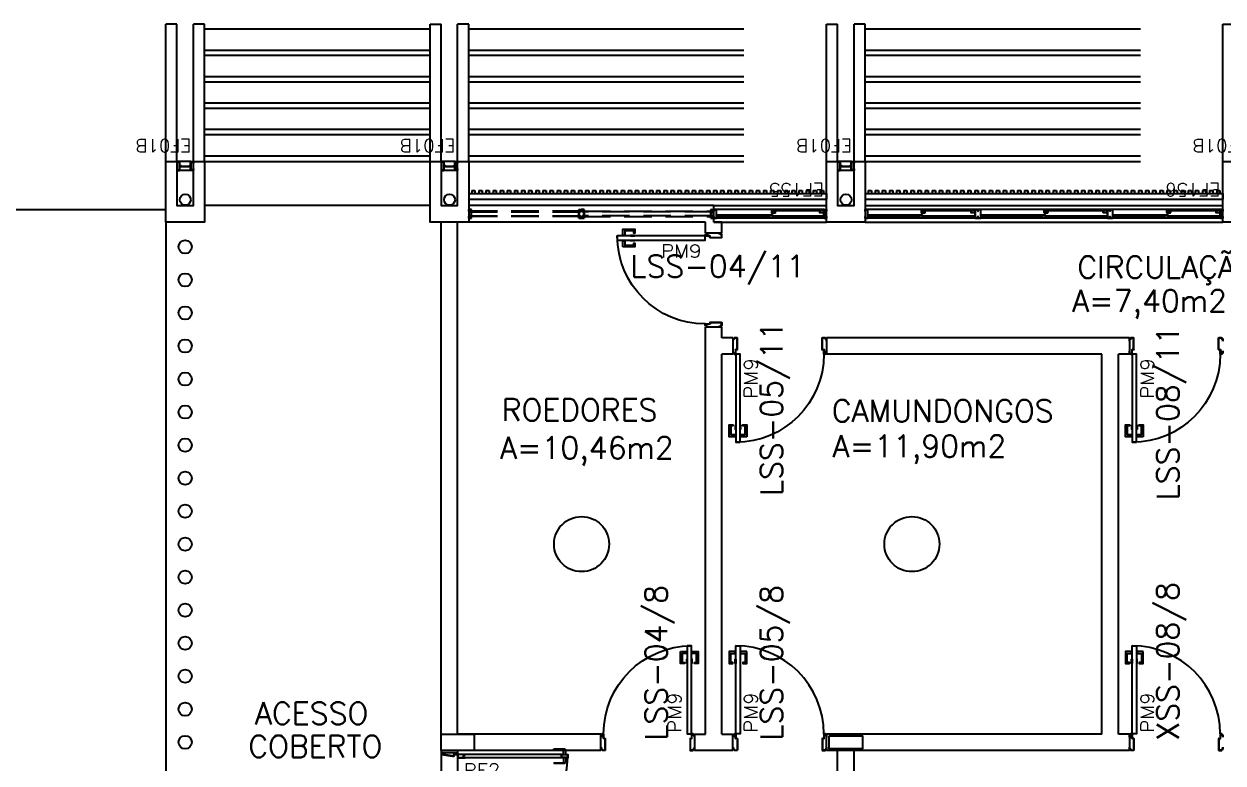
# Model space of a CAD drawing. Header units: millimetres. Extents: x 2046 to 2564, y 885 to 1120.
# Drawn here: x 2179.82 to 2190.71, y 926.79 to 933.5 of the extents above; entities that cross this region are included whole.
import ezdxf

# ---------------------------------------------------------------- set-up
doc = ezdxf.new("R2010")
doc.units = ezdxf.units.MM
doc.header["$LTSCALE"] = 10
doc.linetypes.add('HIDDEN', pattern=[0.375, 0.25, -0.125])
for name, color, linetype in [('AR-ALV', 2, 'Continuous'), ('AR-BRISEPROJ', 1, 'HIDDEN'), ('AR-CALÇADA', 1, 'Continuous'), ('AR-ESQ', 1, 'Continuous'), ('AR-ESQ-C', 1, 'Continuous'), ('AR-ESQ-V', 1, 'Continuous'), ('AR-ESTC', 3, 'Continuous'), ('AR-ESTMA-C', 3, 'Continuous'), ('AR-PERGOLAPROJ', 1, 'HIDDEN'), ('AR-PISO', 1, 'Continuous'), ('AR-PORTA', 1, 'Continuous'), ('AR-PROJ', 1, 'HIDDEN'), ('BR-MONTANTE', 242, 'Continuous'), ('BR-PAINEL', 1, 'Continuous'), ('DET-VIDRO-FERR-V', 2, 'Continuous'), ('DT-ESQ-CHAPA DOBRADA-C', 1, 'Continuous'), ('DT-ESQ-CHAPA DOBRADA-V', 2, 'Continuous'), ('DT-ESQ-MARCO-V', 1, 'Continuous'), ('DT-ESQ-PERFIL CADEIRA-C', 2, 'Continuous'), ('DT-ESQ-PERFIL CADEIRA-V', 1, 'Continuous'), ('DT-ESQ-PERFIL U-C', 2, 'Continuous'), ('DT-ESQ-PERFIL U-V', 1, 'Continuous'), ('DT-ESQ-PROJ', 1, 'HIDDEN'), ('DT-ESQ-VIDRO-C', 2, 'Continuous'), ('DT-TXTESQ', 2, 'Continuous'), ('DT-TXTMOD', 1, 'Continuous'), ('ENDEREÇO', 2, 'Continuous'), ('maçaneta', 1, 'Continuous'), ('mov', 1, 'Continuous'), ('PF-TXT', 2, 'Continuous'), ('PF-V', 1, 'Continuous'), ('PG-PROJ', 1, 'HIDDEN'), ('PM-PERFIL U-C', 2, 'Continuous'), ('PM-TXT', 2, 'Continuous'), ('pm1', 2, 'Continuous'), ('Área', 2, 'Continuous')]:
    doc.layers.add(name, color=color, linetype=linetype)
doc.styles.add('S10', font='simplex.shx', dxfattribs={"height": 0.1})
doc.styles.add('S12', font='simplex.shx', dxfattribs={"width": 1.1, "height": 0.12})
doc.styles.add('UNB-100', font='simplex.shx', dxfattribs={"height": 0.2})
doc.styles.add('UNB1-100', font='simplex.shx', dxfattribs={"height": 0.2})

# ---------------------------------------------------------------- blocks, each defined once
blk = doc.blocks.new('PG-MODULO4-PJ-C')
at = {"layer": 'PG-PROJ'}
for p, q in [((0.1, 1.25), (0, 1.25)), ((0, 0), (0, 1.25)), ((0.1, 0), (0.1, 1.25)), ((0.1, 1.2057), (2.15, 1.2057)), ((2.15, 1.25), (2.25, 1.25)), ((2.15, 0), (2.15, 1.25)), ((2.25, 0), (2.25, 1.25)), ((0.1, 1.0135), (2.15, 1.0135)), ((0.1, 0.9657), (2.15, 0.9657)), ((0.1, 0.7735), (2.15, 0.7735)), ((0.1, 0.7257), (2.15, 0.7257)), ((0.1, 0.5335), (2.15, 0.5335)), ((0.1, 0.4857), (2.15, 0.4857)), ((0.1, 0.2935), (2.15, 0.2935)), ((0.1, 0.2457), (2.15, 0.2457)), ((0.1, 0.0535), (2.15, 0.0535)), ((0.1, 0), (2.15, 0))]:
    blk.add_line(p, q, dxfattribs=at)
blk = doc.blocks.new('PG-MODULO3-PJ-C')
at = {"layer": 'PG-PROJ'}
for p, q in [((0.1, 1.25), (0, 1.25)), ((0, 0), (0, 1.25)), ((0.1, 0), (0.1, 1.25)), ((0.1, 1.2057), (3.35, 1.2057)), ((3.35, 1.25), (3.45, 1.25)), ((3.35, 0), (3.35, 1.25)), ((3.45, 0), (3.45, 1.25)), ((0.1, 1.0135), (3.35, 1.0135)), ((0.1, 0.9657), (3.35, 0.9657)), ((0.1, 0.7735), (3.35, 0.7735)), ((0.1, 0.7257), (3.35, 0.7257)), ((0.1, 0.5335), (3.35, 0.5335)), ((0.1, 0.4857), (3.35, 0.4857)), ((0.1, 0.2935), (3.35, 0.2935)), ((0.1, 0.2457), (3.35, 0.2457)), ((0.1, 0.0535), (3.35, 0.0535)), ((0.1, 0), (3.35, 0))]:
    blk.add_line(p, q, dxfattribs=at)
blk = doc.blocks.new('BR-MODULO9')
at = {"layer": 'BR-MONTANTE'}
for p, q in [((-3.25, 0.11), (0, 0.11)), ((-3.25, 0.11), (-3.25, 0.06)), ((0, 0.11), (0, 0.06)), ((-3.25, 0.06), (0, 0.06))]:
    blk.add_line(p, q, dxfattribs=at)
at = {"layer": 'BR-PAINEL'}
for p, q in [((-3.2227, 0.1366), (-3.1927, 0.1366)), ((-3.2227, 0.1366), (-3.2227, 0.11)), ((-3.2227, 0.11), (-3.1927, 0.11)), ((-3.1927, 0.1366), (-3.1927, 0.11)), ((-3.1581, 0.1366), (-3.1281, 0.1366)), ((-3.1581, 0.1366), (-3.1581, 0.11)), ((-3.1581, 0.11), (-3.1281, 0.11)), ((-3.1281, 0.1366), (-3.1281, 0.11)), ((-3.0935, 0.1366), (-3.0635, 0.1366)), ((-3.0935, 0.1366), (-3.0935, 0.11)), ((-3.0935, 0.11), (-3.0635, 0.11)), ((-3.0635, 0.1366), (-3.0635, 0.11)), ((-3.0289, 0.1366), (-2.9989, 0.1366)), ((-3.0289, 0.1366), (-3.0289, 0.11)), ((-3.0289, 0.11), (-2.9989, 0.11)), ((-2.9989, 0.1366), (-2.9989, 0.11)), ((-2.9643, 0.1366), (-2.9343, 0.1366)), ((-2.9643, 0.1366), (-2.9643, 0.11)), ((-2.9643, 0.11), (-2.9343, 0.11)), ((-2.9343, 0.1366), (-2.9343, 0.11)), ((-2.8997, 0.1366), (-2.8697, 0.1366)), ((-2.8997, 0.1366), (-2.8997, 0.11)), ((-2.8997, 0.11), (-2.8697, 0.11)), ((-2.8697, 0.1366), (-2.8697, 0.11)), ((-2.8351, 0.1366), (-2.8051, 0.1366)), ((-2.8351, 0.1366), (-2.8351, 0.11)), ((-2.8351, 0.11), (-2.8051, 0.11)), ((-2.8051, 0.1366), (-2.8051, 0.11)), ((-2.7705, 0.1366), (-2.7405, 0.1366)), ((-2.7705, 0.1366), (-2.7705, 0.11)), ((-2.7705, 0.11), (-2.7405, 0.11)), ((-2.7405, 0.1366), (-2.7405, 0.11)), ((-2.7059, 0.1366), (-2.6759, 0.1366)), ((-2.7059, 0.1366), (-2.7059, 0.11)), ((-2.7059, 0.11), (-2.6759, 0.11)), ((-2.6759, 0.1366), (-2.6759, 0.11)), ((-2.6413, 0.1366), (-2.6113, 0.1366)), ((-2.6413, 0.1366), (-2.6413, 0.11)), ((-2.6413, 0.11), (-2.6113, 0.11)), ((-2.6113, 0.1366), (-2.6113, 0.11)), ((-2.5767, 0.1366), (-2.5467, 0.1366)), ((-2.5767, 0.1366), (-2.5767, 0.11)), ((-2.5767, 0.11), (-2.5467, 0.11)), ((-2.5467, 0.1366), (-2.5467, 0.11)), ((-2.5121, 0.1366), (-2.4821, 0.1366)), ((-2.5121, 0.1366), (-2.5121, 0.11)), ((-2.5121, 0.11), (-2.4821, 0.11)), ((-2.4821, 0.1366), (-2.4821, 0.11)), ((-2.4475, 0.1366), (-2.4175, 0.1366)), ((-2.4475, 0.1366), (-2.4475, 0.11)), ((-2.4475, 0.11), (-2.4175, 0.11)), ((-2.4175, 0.1366), (-2.4175, 0.11)), ((-2.3829, 0.1366), (-2.3529, 0.1366)), ((-2.3829, 0.1366), (-2.3829, 0.11)), ((-2.3829, 0.11), (-2.3529, 0.11)), ((-2.3529, 0.1366), (-2.3529, 0.11)), ((-2.3183, 0.1366), (-2.2883, 0.1366)), ((-2.3183, 0.1366), (-2.3183, 0.11)), ((-2.3183, 0.11), (-2.2883, 0.11)), ((-2.2883, 0.1366), (-2.2883, 0.11)), ((-2.2537, 0.1366), (-2.2237, 0.1366)), ((-2.2537, 0.1366), (-2.2537, 0.11)), ((-2.2537, 0.11), (-2.2237, 0.11)), ((-2.2237, 0.1366), (-2.2237, 0.11)), ((-2.1891, 0.1366), (-2.1591, 0.1366)), ((-2.1891, 0.1366), (-2.1891, 0.11)), ((-2.1891, 0.11), (-2.1591, 0.11)), ((-2.1591, 0.1366), (-2.1591, 0.11)), ((-2.1245, 0.1366), (-2.0945, 0.1366)), ((-2.1245, 0.1366), (-2.1245, 0.11)), ((-2.1245, 0.11), (-2.0945, 0.11)), ((-2.0945, 0.1366), (-2.0945, 0.11)), ((-2.0599, 0.1366), (-2.0299, 0.1366)), ((-2.0599, 0.1366), (-2.0599, 0.11)), ((-2.0599, 0.11), (-2.0299, 0.11)), ((-2.0299, 0.1366), (-2.0299, 0.11)), ((-1.9953, 0.1366), (-1.9653, 0.1366)), ((-1.9953, 0.1366), (-1.9953, 0.11)), ((-1.9953, 0.11), (-1.9653, 0.11)), ((-1.9653, 0.1366), (-1.9653, 0.11)), ((-1.9307, 0.1366), (-1.9007, 0.1366)), ((-1.9307, 0.1366), (-1.9307, 0.11)), ((-1.9307, 0.11), (-1.9007, 0.11)), ((-1.9007, 0.1366), (-1.9007, 0.11)), ((-1.8661, 0.1366), (-1.8361, 0.1366)), ((-1.8661, 0.1366), (-1.8661, 0.11)), ((-1.8661, 0.11), (-1.8361, 0.11)), ((-1.8361, 0.1366), (-1.8361, 0.11)), ((-1.8015, 0.1366), (-1.7715, 0.1366)), ((-1.8015, 0.1366), (-1.8015, 0.11)), ((-1.8015, 0.11), (-1.7715, 0.11)), ((-1.7715, 0.1366), (-1.7715, 0.11)), ((-1.7369, 0.1366), (-1.7069, 0.1366)), ((-1.7369, 0.1366), (-1.7369, 0.11)), ((-1.7369, 0.11), (-1.7069, 0.11)), ((-1.7069, 0.1366), (-1.7069, 0.11)), ((-1.6723, 0.1366), (-1.6423, 0.1366)), ((-1.6723, 0.1366), (-1.6723, 0.11)), ((-1.6723, 0.11), (-1.6423, 0.11)), ((-1.6423, 0.1366), (-1.6423, 0.11)), ((-1.6077, 0.1366), (-1.5777, 0.1366)), ((-1.6077, 0.1366), (-1.6077, 0.11)), ((-1.6077, 0.11), (-1.5777, 0.11)), ((-1.5777, 0.1366), (-1.5777, 0.11)), ((-1.5431, 0.1366), (-1.5131, 0.1366)), ((-1.5431, 0.1366), (-1.5431, 0.11)), ((-1.5431, 0.11), (-1.5131, 0.11)), ((-1.5131, 0.1366), (-1.5131, 0.11)), ((-1.4785, 0.1366), (-1.4485, 0.1366)), ((-1.4785, 0.1366), (-1.4785, 0.11)), ((-1.4785, 0.11), (-1.4485, 0.11)), ((-1.4485, 0.1366), (-1.4485, 0.11)), ((-1.4139, 0.1366), (-1.3839, 0.1366)), ((-1.4139, 0.1366), (-1.4139, 0.11)), ((-1.4139, 0.11), (-1.3839, 0.11)), ((-1.3839, 0.1366), (-1.3839, 0.11)), ((-1.3493, 0.1366), (-1.3193, 0.1366)), ((-1.3493, 0.1366), (-1.3493, 0.11)), ((-1.3493, 0.11), (-1.3193, 0.11)), ((-1.3193, 0.1366), (-1.3193, 0.11)), ((-1.2847, 0.1366), (-1.2547, 0.1366)), ((-1.2847, 0.1366), (-1.2847, 0.11)), ((-1.2847, 0.11), (-1.2547, 0.11)), ((-1.2547, 0.1366), (-1.2547, 0.11)), ((-1.2201, 0.1366), (-1.1901, 0.1366)), ((-1.2201, 0.1366), (-1.2201, 0.11)), ((-1.2201, 0.11), (-1.1901, 0.11)), ((-1.1901, 0.1366), (-1.1901, 0.11)), ((-1.1555, 0.1366), (-1.1255, 0.1366)), ((-1.1555, 0.1366), (-1.1555, 0.11)), ((-1.1555, 0.11), (-1.1255, 0.11)), ((-1.1255, 0.1366), (-1.1255, 0.11)), ((-1.0909, 0.1366), (-1.0609, 0.1366)), ((-1.0909, 0.1366), (-1.0909, 0.11)), ((-1.0909, 0.11), (-1.0609, 0.11)), ((-1.0609, 0.1366), (-1.0609, 0.11)), ((-1.0263, 0.1366), (-0.9963, 0.1366)), ((-1.0263, 0.1366), (-1.0263, 0.11)), ((-1.0263, 0.11), (-0.9963, 0.11)), ((-0.9963, 0.1366), (-0.9963, 0.11)), ((-0.9617, 0.1366), (-0.9317, 0.1366)), ((-0.9617, 0.1366), (-0.9617, 0.11)), ((-0.9617, 0.11), (-0.9317, 0.11)), ((-0.9317, 0.1366), (-0.9317, 0.11)), ((-0.8971, 0.1366), (-0.8671, 0.1366)), ((-0.8971, 0.1366), (-0.8971, 0.11)), ((-0.8971, 0.11), (-0.8671, 0.11)), ((-0.8671, 0.1366), (-0.8671, 0.11)), ((-0.8325, 0.1366), (-0.8025, 0.1366)), ((-0.8325, 0.1366), (-0.8325, 0.11)), ((-0.8325, 0.11), (-0.8025, 0.11)), ((-0.8025, 0.1366), (-0.8025, 0.11)), ((-0.7679, 0.1366), (-0.7379, 0.1366)), ((-0.7679, 0.1366), (-0.7679, 0.11)), ((-0.7679, 0.11), (-0.7379, 0.11)), ((-0.7379, 0.1366), (-0.7379, 0.11)), ((-0.7033, 0.1366), (-0.6733, 0.1366)), ((-0.7033, 0.1366), (-0.7033, 0.11)), ((-0.7033, 0.11), (-0.6733, 0.11)), ((-0.6733, 0.1366), (-0.6733, 0.11)), ((-0.6387, 0.1366), (-0.6087, 0.1366)), ((-0.6387, 0.1366), (-0.6387, 0.11)), ((-0.6387, 0.11), (-0.6087, 0.11)), ((-0.6087, 0.1366), (-0.6087, 0.11)), ((-0.5741, 0.1366), (-0.5441, 0.1366)), ((-0.5741, 0.1366), (-0.5741, 0.11)), ((-0.5741, 0.11), (-0.5441, 0.11)), ((-0.5441, 0.1366), (-0.5441, 0.11)), ((-0.5095, 0.1366), (-0.4795, 0.1366)), ((-0.5095, 0.1366), (-0.5095, 0.11)), ((-0.5095, 0.11), (-0.4795, 0.11)), ((-0.4795, 0.1366), (-0.4795, 0.11)), ((-0.4449, 0.1366), (-0.4149, 0.1366)), ((-0.4449, 0.1366), (-0.4449, 0.11)), ((-0.4449, 0.11), (-0.4149, 0.11)), ((-0.4149, 0.1366), (-0.4149, 0.11)), ((-0.3803, 0.1366), (-0.3503, 0.1366)), ((-0.3803, 0.1366), (-0.3803, 0.11)), ((-0.3803, 0.11), (-0.3503, 0.11)), ((-0.3503, 0.1366), (-0.3503, 0.11)), ((-0.3157, 0.1366), (-0.2857, 0.1366)), ((-0.3157, 0.1366), (-0.3157, 0.11)), ((-0.3157, 0.11), (-0.2857, 0.11)), ((-0.2857, 0.1366), (-0.2857, 0.11)), ((-0.2511, 0.1366), (-0.2211, 0.1366)), ((-0.2511, 0.1366), (-0.2511, 0.11)), ((-0.2511, 0.11), (-0.2211, 0.11)), ((-0.2211, 0.1366), (-0.2211, 0.11)), ((-0.1865, 0.1366), (-0.1565, 0.1366)), ((-0.1865, 0.1366), (-0.1865, 0.11)), ((-0.1865, 0.11), (-0.1565, 0.11)), ((-0.1565, 0.1366), (-0.1565, 0.11)), ((-0.1219, 0.1366), (-0.0919, 0.1366)), ((-0.1219, 0.1366), (-0.1219, 0.11)), ((-0.1219, 0.11), (-0.0919, 0.11)), ((-0.0919, 0.1366), (-0.0919, 0.11)), ((-0.0573, 0.1366), (-0.0573, 0.11)), ((-0.0573, 0.1366), (-0.0273, 0.1366)), ((-0.0573, 0.11), (-0.0273, 0.11)), ((-0.0273, 0.1366), (-0.0273, 0.11))]:
    blk.add_line(p, q, dxfattribs=at)
blk = doc.blocks.new('EF155-P')
at = {"layer": 'DT-ESQ-CHAPA DOBRADA-V', "ltscale": 0.1}
for p, q in [((0.05, -0.052), (0.512, -0.052)), ((0.05, -0.055), (0.512, -0.055))]:
    blk.add_line(p, q, dxfattribs=at)
at = {"layer": 'DT-ESQ-PERFIL CADEIRA-C', "ltscale": 0.1}
for p, q in [((0.051, -0.087), (0.051, -0.109)), ((0.051, -0.109), (0.087, -0.109)), ((0.085, -0.087), (0.051, -0.087)), ((0.051, -0.109), (0.1, -0.109)), ((0.085, -0.107), (0.085, -0.087)), ((0.523, -0.109), (0.477, -0.109)), ((0.514, -0.063), (0.56, -0.063)), ((1.023, -0.063), (0.975, -0.063)), ((1.023, -0.063), (0.988, -0.063)), ((0.99, -0.062), (0.99, -0.042)), ((0.99, -0.042), (1.023, -0.042)), ((1.023, -0.042), (1.023, -0.063))]:
    blk.add_line(p, q, dxfattribs=at)
for points in [[(0.051, -0.085), (0.085, -0.085, -0.414214), (0.087, -0.087), (0.087, -0.099), (0.087, -0.1), (0.087, -0.107), (0.1, -0.107, -1), (0.1, -0.11), (0.051, -0.11, -0.414214), (0.05, -0.109), (0.05, -0.087, -0.414214)], [(0.477, -0.107, 1), (0.477, -0.11), (0.523, -0.11, 0.414214), (0.525, -0.108), (0.525, -0.087, 0.414214), (0.523, -0.085), (0.491, -0.085, 0.414214), (0.49, -0.087), (0.49, -0.107)], [(0.49, -0.109, 0.198913), (0.491, -0.108, 0.198913), (0.491, -0.107), (0.491, -0.087), (0.523, -0.087), (0.523, -0.109)], [(0.56, -0.062, -1), (0.56, -0.065), (0.514, -0.065, -0.414214), (0.512, -0.063), (0.512, -0.042, -0.414214), (0.514, -0.04), (0.545, -0.04, -0.414214), (0.547, -0.042), (0.547, -0.062)], [(0.547, -0.063, -0.198913), (0.545, -0.063, -0.198913), (0.545, -0.062), (0.545, -0.042), (0.513, -0.042), (0.513, -0.063)], [(1.023, -0.04), (0.99, -0.04, 0.414214), (0.988, -0.042), (0.988, -0.053), (0.988, -0.055), (0.988, -0.062), (0.975, -0.062, 1), (0.975, -0.065), (1.023, -0.065, 0.414214), (1.025, -0.063), (1.025, -0.042, 0.414214)]]:
    blk.add_lwpolyline(points, format="xyb", close=True, dxfattribs=at)
for centre, start, end in [((0.087, -0.107), 180, 225.0001), ((0.087, -0.107), 225.0001, 270), ((0.988, -0.062), 270, 314.9999), ((0.988, -0.062), 314.9999, 0)]:
    blk.add_arc(centre, 0.0015, start, end, dxfattribs=at)
at = {"layer": 'DT-ESQ-PERFIL CADEIRA-V', "ltscale": 0.1}
for p, q in [((0.545, -0.065), (0.975, -0.065)), ((0.1, -0.11), (0.477, -0.11))]:
    blk.add_line(p, q, dxfattribs=at)
at = {"layer": 'DT-ESQ-PERFIL U-C', "ltscale": 0.1}
for points in [[(0.025, -0.037, -0.414214), (0.026, -0.035), (0.048, -0.035, -0.414214), (0.05, -0.037), (0.05, -0.113, -0.414214), (0.048, -0.115), (0.026, -0.115, -0.414214), (0.025, -0.113), (0.025, -0.1), (0.026, -0.1), (0.026, -0.113), (0.048, -0.113), (0.048, -0.037), (0.026, -0.037), (0.026, -0.05), (0.025, -0.05)], [(1.05, -0.037, 0.414214), (1.048, -0.035), (1.026, -0.035, 0.414214), (1.025, -0.037), (1.025, -0.113, 0.414214), (1.026, -0.115), (1.048, -0.115, 0.414214), (1.05, -0.113), (1.05, -0.1), (1.048, -0.1), (1.048, -0.113), (1.026, -0.113), (1.026, -0.037), (1.048, -0.037), (1.048, -0.05), (1.05, -0.05)]]:
    blk.add_lwpolyline(points, format="xyb", close=True, dxfattribs=at)
at = {"layer": 'DT-ESQ-PERFIL U-V', "ltscale": 0.1}
for p, q in [((0.048, -0.035), (1.026, -0.035)), ((0.048, -0.115), (1.026, -0.115))]:
    blk.add_line(p, q, dxfattribs=at)
at = {"layer": 'DT-ESQ-PROJ', "ltscale": 0.1}
for points in [[(1.075, -0.104), (1.075, -0.113, -0.414214), (1.074, -0.115), (1.052, -0.115, -0.414214), (1.05, -0.113), (1.05, -0.1), (1.052, -0.1), (1.052, -0.113, 0.414214), (1.052, -0.113), (1.073, -0.113, 0.414214), (1.074, -0.113), (1.074, -0.104), (1.061, -0.104, -0.414214), (1.059, -0.102), (1.059, -0.092, -0.414214), (1.061, -0.091), (1.074, -0.091), (1.074, -0.059), (1.061, -0.059, -0.414214), (1.059, -0.058), (1.059, -0.048, -0.414214), (1.061, -0.046), (1.074, -0.046), (1.074, -0.037, 0.414214), (1.073, -0.037), (1.052, -0.037, 0.414214), (1.052, -0.037), (1.052, -0.05), (1.05, -0.05), (1.05, -0.037, -0.414214), (1.052, -0.035), (1.074, -0.035, -0.414214), (1.075, -0.037), (1.075, -0.046, -0.414214), (1.074, -0.048), (1.061, -0.048), (1.061, -0.058), (1.074, -0.058), (1.074, -0.058, -0.414214), (1.075, -0.059), (1.075, -0.091, -0.414214), (1.074, -0.092), (1.074, -0.092), (1.061, -0.092), (1.061, -0.102), (1.074, -0.102, -0.414214)], [(2.225, -0.104), (2.225, -0.113, 0.414214), (2.227, -0.115), (2.249, -0.115, 0.414214), (2.25, -0.113), (2.25, -0.1), (2.249, -0.1), (2.249, -0.113, -0.414214), (2.248, -0.113), (2.227, -0.113, -0.414214), (2.227, -0.113), (2.227, -0.104), (2.24, -0.104, 0.414214), (2.241, -0.102), (2.241, -0.092, 0.414214), (2.24, -0.091), (2.227, -0.091), (2.227, -0.059), (2.24, -0.059, 0.414214), (2.241, -0.058), (2.241, -0.048, 0.414214), (2.24, -0.046), (2.227, -0.046), (2.227, -0.037, -0.414214), (2.227, -0.037), (2.248, -0.037, -0.414214), (2.249, -0.037), (2.249, -0.05), (2.25, -0.05), (2.25, -0.037, 0.414214), (2.249, -0.035), (2.227, -0.035, 0.414214), (2.225, -0.037), (2.225, -0.046, 0.414214), (2.227, -0.048), (2.24, -0.048), (2.24, -0.058), (2.227, -0.058), (2.227, -0.058, 0.414214), (2.225, -0.059), (2.225, -0.091, 0.414214), (2.227, -0.092), (2.227, -0.092), (2.24, -0.092), (2.24, -0.102), (2.227, -0.102, 0.414214)], [(2.275, -0.104), (2.275, -0.113, -0.414214), (2.274, -0.115), (2.252, -0.115, -0.414214), (2.25, -0.113), (2.25, -0.1), (2.252, -0.1), (2.252, -0.113, 0.414214), (2.252, -0.113), (2.273, -0.113, 0.414214), (2.274, -0.113), (2.274, -0.104), (2.261, -0.104, -0.414214), (2.259, -0.102), (2.259, -0.092, -0.414214), (2.261, -0.091), (2.274, -0.091), (2.274, -0.059), (2.261, -0.059, -0.414214), (2.259, -0.058), (2.259, -0.048, -0.414214), (2.261, -0.046), (2.274, -0.046), (2.274, -0.037, 0.414214), (2.273, -0.037), (2.252, -0.037, 0.414214), (2.252, -0.037), (2.252, -0.05), (2.25, -0.05), (2.25, -0.037, -0.414214), (2.252, -0.035), (2.274, -0.035, -0.414214), (2.275, -0.037), (2.275, -0.046, -0.414214), (2.274, -0.048), (2.261, -0.048), (2.261, -0.058), (2.274, -0.058), (2.274, -0.058, -0.414214), (2.275, -0.059), (2.275, -0.091, -0.414214), (2.274, -0.092), (2.274, -0.092), (2.261, -0.092), (2.261, -0.102), (2.274, -0.102, -0.414214)], [(3.25, -0.104), (3.25, -0.113, 0.414214), (3.252, -0.115), (3.274, -0.115, 0.414214), (3.275, -0.113), (3.275, -0.1), (3.274, -0.1), (3.274, -0.113, -0.414214), (3.273, -0.113), (3.252, -0.113, -0.414214), (3.252, -0.113), (3.252, -0.104), (3.265, -0.104, 0.414214), (3.266, -0.102), (3.266, -0.092, 0.414214), (3.265, -0.091), (3.252, -0.091), (3.252, -0.059), (3.265, -0.059, 0.414214), (3.266, -0.058), (3.266, -0.048, 0.414214), (3.265, -0.046), (3.252, -0.046), (3.252, -0.037, -0.414214), (3.252, -0.037), (3.273, -0.037, -0.414214), (3.274, -0.037), (3.274, -0.05), (3.275, -0.05), (3.275, -0.037, 0.414214), (3.274, -0.035), (3.252, -0.035, 0.414214), (3.25, -0.037), (3.25, -0.046, 0.414214), (3.252, -0.048), (3.265, -0.048), (3.265, -0.058), (3.252, -0.058), (3.252, -0.058, 0.414214), (3.25, -0.059), (3.25, -0.091, 0.414214), (3.252, -0.092), (3.252, -0.092), (3.265, -0.092), (3.265, -0.102), (3.252, -0.102, 0.414214)]]:
    blk.add_lwpolyline(points, format="xyb", close=True, dxfattribs=at)
for points in [[(2.238, -0.056), (2.238, -0.05), (1.063, -0.05), (1.063, -0.056)], [(2.238, -0.094), (2.238, -0.1), (1.063, -0.1), (1.063, -0.094)], [(2.263, -0.056), (2.263, -0.05), (3.263, -0.05), (3.263, -0.056)], [(2.263, -0.094), (2.263, -0.1), (3.263, -0.1), (3.263, -0.094)]]:
    blk.add_lwpolyline(points, close=True, dxfattribs=at)
at = {"layer": 'DT-ESQ-VIDRO-C', "ltscale": 0.1}
for points in [[(0.089, -0.105), (0.089, -0.102), (0.487, -0.102), (0.487, -0.105)], [(0.986, -0.06), (0.986, -0.057), (0.549, -0.057), (0.549, -0.06)]]:
    blk.add_lwpolyline(points, close=True, dxfattribs=at)
at = {"layer": 'DT-TXTESQ', "ltscale": 0.1, "style": 'S12'}
blk.add_text('EF155', height=0.12, dxfattribs=at).set_placement((0.048, -0.355))
at = {"layer": 'DT-TXTMOD', "ltscale": 0.1, "style": 'S10', "flags": 3}
for tag, p in [('M27', (0.048, -0.255)), ('M28', (0.452, -0.255)), ('M29', (0.856, -0.255)), ('M30', (1.259, -0.255)), ('M31', (1.663, -0.255)), ('M32', (2.066, -0.255)), ('M33', (2.47, -0.255)), ('M34', (2.873, -0.255))]:
    blk.add_attdef(tag, p, '', height=0.1, dxfattribs=at)
blk = doc.blocks.new('EF156-P')
at = {"layer": 'DT-ESQ-CHAPA DOBRADA-V', "ltscale": 0.1}
for p, q in [((0.05, -0.052), (0.522, -0.052)), ((0.05, -0.055), (0.522, -0.055)), ((1.075, -0.052), (1.637, -0.052)), ((1.075, -0.055), (1.637, -0.055)), ((2.275, -0.052), (2.752, -0.052)), ((2.275, -0.055), (2.752, -0.055))]:
    blk.add_line(p, q, dxfattribs=at)
at = {"layer": 'DT-ESQ-PERFIL CADEIRA-C', "ltscale": 0.1}
for p, q in [((0.085, -0.087), (0.052, -0.087)), ((0.052, -0.087), (0.052, -0.109)), ((0.052, -0.109), (0.087, -0.109)), ((0.052, -0.109), (0.1, -0.109)), ((0.085, -0.107), (0.085, -0.087)), ((0.533, -0.109), (0.487, -0.109)), ((0.524, -0.063), (0.57, -0.063)), ((1.024, -0.063), (0.975, -0.063)), ((1.024, -0.063), (0.989, -0.063)), ((0.99, -0.042), (1.024, -0.042)), ((0.99, -0.062), (0.99, -0.042)), ((1.024, -0.042), (1.024, -0.063)), ((1.11, -0.087), (1.077, -0.087)), ((1.077, -0.087), (1.077, -0.109)), ((1.077, -0.109), (1.112, -0.109)), ((1.077, -0.109), (1.125, -0.109)), ((1.11, -0.107), (1.11, -0.087)), ((1.648, -0.109), (1.602, -0.109)), ((1.639, -0.063), (1.685, -0.063)), ((2.224, -0.063), (2.175, -0.063)), ((2.224, -0.063), (2.189, -0.063)), ((2.19, -0.062), (2.19, -0.042)), ((2.19, -0.042), (2.224, -0.042)), ((2.224, -0.042), (2.224, -0.063)), ((2.277, -0.087), (2.277, -0.109)), ((2.31, -0.087), (2.277, -0.087)), ((2.277, -0.109), (2.325, -0.109)), ((2.277, -0.109), (2.312, -0.109)), ((2.31, -0.107), (2.31, -0.087)), ((2.763, -0.109), (2.717, -0.109)), ((2.754, -0.063), (2.8, -0.063)), ((3.249, -0.063), (3.2, -0.063)), ((3.249, -0.063), (3.214, -0.063)), ((3.215, -0.062), (3.215, -0.042)), ((3.215, -0.042), (3.249, -0.042)), ((3.249, -0.042), (3.249, -0.063))]:
    blk.add_line(p, q, dxfattribs=at)
for points in [[(0.052, -0.085), (0.085, -0.085, -0.414214), (0.087, -0.087), (0.087, -0.099), (0.087, -0.1), (0.087, -0.107), (0.1, -0.107, -1), (0.1, -0.11), (0.052, -0.11, -0.414214), (0.05, -0.109), (0.05, -0.087, -0.414214)], [(0.487, -0.107, 1), (0.487, -0.11), (0.533, -0.11, 0.414214), (0.535, -0.108), (0.535, -0.087, 0.414214), (0.533, -0.085), (0.502, -0.085, 0.414214), (0.5, -0.087), (0.5, -0.107)], [(0.5, -0.109, 0.198913), (0.501, -0.108, 0.198913), (0.502, -0.107), (0.502, -0.087), (0.534, -0.087), (0.534, -0.109)], [(0.57, -0.062, -1), (0.57, -0.065), (0.524, -0.065, -0.414214), (0.522, -0.063), (0.522, -0.042, -0.414214), (0.524, -0.04), (0.555, -0.04, -0.414214), (0.557, -0.042), (0.557, -0.062)], [(0.557, -0.063, -0.198913), (0.555, -0.063, -0.198913), (0.555, -0.062), (0.555, -0.042), (0.523, -0.042), (0.523, -0.063)], [(1.024, -0.04), (0.99, -0.04, 0.414214), (0.989, -0.042), (0.989, -0.053), (0.989, -0.055), (0.989, -0.062), (0.975, -0.062, 1), (0.975, -0.065), (1.024, -0.065, 0.414214), (1.025, -0.063), (1.025, -0.042, 0.414214)], [(1.077, -0.085), (1.11, -0.085, -0.414214), (1.112, -0.087), (1.112, -0.099), (1.112, -0.1), (1.112, -0.107), (1.125, -0.107, -1), (1.125, -0.11), (1.077, -0.11, -0.414214), (1.075, -0.109), (1.075, -0.087, -0.414214)], [(1.602, -0.107, 1), (1.602, -0.11), (1.648, -0.11, 0.414214), (1.65, -0.108), (1.65, -0.087, 0.414214), (1.648, -0.085), (1.617, -0.085, 0.414214), (1.615, -0.087), (1.615, -0.107)], [(1.615, -0.109, 0.198913), (1.616, -0.108, 0.198913), (1.617, -0.107), (1.617, -0.087), (1.649, -0.087), (1.649, -0.109)], [(1.685, -0.062, -1), (1.685, -0.065), (1.639, -0.065, -0.414214), (1.637, -0.063), (1.637, -0.042, -0.414214), (1.639, -0.04), (1.67, -0.04, -0.414214), (1.672, -0.042), (1.672, -0.062)], [(1.672, -0.063, -0.198913), (1.67, -0.063, -0.198913), (1.67, -0.062), (1.67, -0.042), (1.638, -0.042), (1.638, -0.063)], [(2.224, -0.04), (2.19, -0.04, 0.414214), (2.189, -0.042), (2.189, -0.053), (2.189, -0.055), (2.189, -0.062), (2.175, -0.062, 1), (2.175, -0.065), (2.224, -0.065, 0.414214), (2.225, -0.063), (2.225, -0.042, 0.414214)], [(2.277, -0.085), (2.31, -0.085, -0.414214), (2.312, -0.087), (2.312, -0.099), (2.312, -0.1), (2.312, -0.107), (2.325, -0.107, -1), (2.325, -0.11), (2.277, -0.11, -0.414214), (2.275, -0.109), (2.275, -0.087, -0.414214)], [(2.717, -0.107, 1), (2.717, -0.11), (2.763, -0.11, 0.414214), (2.765, -0.108), (2.765, -0.087, 0.414214), (2.763, -0.085), (2.732, -0.085, 0.414214), (2.73, -0.087), (2.73, -0.107)], [(2.73, -0.109, 0.198913), (2.731, -0.108, 0.198913), (2.732, -0.107), (2.732, -0.087), (2.764, -0.087), (2.764, -0.109)], [(2.8, -0.062, -1), (2.8, -0.065), (2.754, -0.065, -0.414214), (2.752, -0.063), (2.752, -0.042, -0.414214), (2.754, -0.04), (2.785, -0.04, -0.414214), (2.787, -0.042), (2.787, -0.062)], [(2.787, -0.063, -0.198913), (2.785, -0.063, -0.198913), (2.785, -0.062), (2.785, -0.042), (2.753, -0.042), (2.753, -0.063)], [(3.249, -0.04), (3.215, -0.04, 0.414214), (3.214, -0.042), (3.214, -0.053), (3.214, -0.055), (3.214, -0.062), (3.2, -0.062, 1), (3.2, -0.065), (3.249, -0.065, 0.414214), (3.25, -0.063), (3.25, -0.042, 0.414214)]]:
    blk.add_lwpolyline(points, format="xyb", close=True, dxfattribs=at)
for centre, start, end in [((0.087, -0.107), 180, 225.0001), ((0.087, -0.107), 225.0001, 270), ((0.989, -0.062), 270, 314.9999), ((0.989, -0.062), 314.9999, 0), ((1.112, -0.107), 180, 225.0001), ((1.112, -0.107), 225.0001, 270), ((2.189, -0.062), 270, 314.9999), ((2.189, -0.062), 314.9999, 0), ((2.312, -0.107), 180, 225.0001), ((2.312, -0.107), 225.0001, 270), ((3.214, -0.062), 270, 314.9999), ((3.214, -0.062), 314.9999, 0)]:
    blk.add_arc(centre, 0.0015, start, end, dxfattribs=at)
at = {"layer": 'DT-ESQ-PERFIL CADEIRA-V', "ltscale": 0.1}
for p, q in [((0.555, -0.065), (0.975, -0.065)), ((1.67, -0.065), (2.175, -0.065)), ((2.785, -0.065), (3.2, -0.065)), ((0.1, -0.11), (0.487, -0.11)), ((1.125, -0.11), (1.602, -0.11)), ((2.325, -0.11), (2.717, -0.11))]:
    blk.add_line(p, q, dxfattribs=at)
at = {"layer": 'DT-ESQ-PERFIL U-C', "ltscale": 0.1}
for points in [[(0.025, -0.036, -0.414214), (0.027, -0.035), (0.049, -0.035, -0.414214), (0.05, -0.036), (0.05, -0.114, -0.414214), (0.049, -0.115), (0.027, -0.115, -0.414214), (0.025, -0.114), (0.025, -0.1), (0.027, -0.1), (0.027, -0.114), (0.049, -0.114), (0.049, -0.036), (0.027, -0.036), (0.027, -0.05), (0.025, -0.05)], [(1.05, -0.036, 0.414214), (1.049, -0.035), (1.027, -0.035, 0.414214), (1.025, -0.036), (1.025, -0.114, 0.414214), (1.027, -0.115), (1.049, -0.115, 0.414214), (1.05, -0.114), (1.05, -0.1), (1.049, -0.1), (1.049, -0.114), (1.027, -0.114), (1.027, -0.036), (1.049, -0.036), (1.049, -0.05), (1.05, -0.05)], [(1.05, -0.036, -0.414214), (1.052, -0.035), (1.074, -0.035, -0.414214), (1.075, -0.036), (1.075, -0.114, -0.414214), (1.074, -0.115), (1.052, -0.115, -0.414214), (1.05, -0.114), (1.05, -0.1), (1.052, -0.1), (1.052, -0.114), (1.074, -0.114), (1.074, -0.037, 0.414214), (1.073, -0.036), (1.052, -0.036, 0.414214), (1.052, -0.037), (1.052, -0.05), (1.05, -0.05)], [(2.25, -0.036, 0.414214), (2.249, -0.035), (2.227, -0.035, 0.414214), (2.225, -0.036), (2.225, -0.114, 0.414214), (2.227, -0.115), (2.249, -0.115, 0.414214), (2.25, -0.114), (2.25, -0.1), (2.249, -0.1), (2.249, -0.114), (2.227, -0.114), (2.227, -0.036), (2.248, -0.036, -0.414214), (2.249, -0.037), (2.249, -0.05), (2.25, -0.05)], [(2.25, -0.036, -0.414214), (2.252, -0.035), (2.274, -0.035, -0.414214), (2.275, -0.036), (2.275, -0.114, -0.414214), (2.274, -0.115), (2.252, -0.115, -0.414214), (2.25, -0.114), (2.25, -0.1), (2.252, -0.1), (2.252, -0.114), (2.274, -0.114), (2.274, -0.036), (2.252, -0.036, 0.414214), (2.252, -0.037), (2.252, -0.05), (2.25, -0.05)], [(3.275, -0.036, 0.414214), (3.274, -0.035), (3.252, -0.035, 0.414214), (3.25, -0.036), (3.25, -0.114, 0.414214), (3.252, -0.115), (3.274, -0.115, 0.414214), (3.275, -0.114), (3.275, -0.1), (3.274, -0.1), (3.274, -0.114), (3.252, -0.114), (3.252, -0.036), (3.274, -0.036), (3.274, -0.05), (3.275, -0.05)]]:
    blk.add_lwpolyline(points, format="xyb", close=True, dxfattribs=at)
at = {"layer": 'DT-ESQ-PERFIL U-V', "ltscale": 0.1}
for p, q in [((0.049, -0.035), (1.027, -0.035)), ((1.074, -0.035), (2.227, -0.035)), ((2.274, -0.035), (3.252, -0.035)), ((0.049, -0.115), (1.027, -0.115)), ((1.074, -0.115), (2.227, -0.115)), ((2.274, -0.115), (3.252, -0.115))]:
    blk.add_line(p, q, dxfattribs=at)
at = {"layer": 'DT-ESQ-VIDRO-C', "ltscale": 0.1}
for points in [[(0.09, -0.105), (0.09, -0.102), (0.497, -0.102), (0.497, -0.105)], [(0.986, -0.06), (0.986, -0.057), (0.559, -0.057), (0.559, -0.06)], [(1.115, -0.105), (1.115, -0.102), (1.612, -0.102), (1.612, -0.105)], [(2.186, -0.06), (2.186, -0.057), (1.674, -0.057), (1.674, -0.06)], [(2.315, -0.105), (2.315, -0.102), (2.727, -0.102), (2.727, -0.105)], [(3.211, -0.06), (3.211, -0.057), (2.789, -0.057), (2.789, -0.06)]]:
    blk.add_lwpolyline(points, close=True, dxfattribs=at)
at = {"layer": 'DT-TXTESQ', "ltscale": 0.1, "style": 'S12'}
blk.add_text('EF156', height=0.12, dxfattribs=at).set_placement((0.049, -0.355))
at = {"layer": 'DT-TXTMOD', "ltscale": 0.1, "style": 'S10', "flags": 3}
for tag, p in [('M27', (0.049, -0.255)), ('M28', (0.452, -0.255)), ('M29', (0.856, -0.255)), ('M30', (1.259, -0.255)), ('M31', (1.663, -0.255)), ('M32', (2.066, -0.255)), ('M33', (2.47, -0.255)), ('M34', (2.873, -0.255))]:
    blk.add_attdef(tag, p, '', height=0.1, dxfattribs=at)
blk = doc.blocks.new('EF01B-P')
at = {"layer": 'DT-ESQ-CHAPA DOBRADA-C', "ltscale": 0.1}
blk.add_line((0.124, 0.043), (0.026, 0.043), dxfattribs=at)
blk.add_line((0.124, 0.043), (0.026, 0.043), dxfattribs=at)
blk.add_lwpolyline([(0.026, 0.044), (0.124, 0.044, -1), (0.124, 0.041), (0.026, 0.041, -1)], format="xyb", close=True, dxfattribs=at)
at = {"layer": 'DT-ESQ-MARCO-V', "ltscale": 0.1}
for p, q in [((0.023, 0.08), (0.126, 0.08)), ((0.023, 0), (0.126, 0))]:
    blk.add_line(p, q, dxfattribs=at)
at = {"layer": 'DT-ESQ-PERFIL U-C', "ltscale": 0.1}
for points in [[(0.025, 0.063), (0.025, 0.041), (0.038, 0.041, -1), (0.038, 0.038), (0.025, 0.038), (0.025, 0.001, -0.414214), (0.023, 0), (0.001, 0, -0.414214), (0, 0.001), (0, 0.015), (0.001, 0.015), (0.001, 0.001), (0.023, 0.001), (0.023, 0.038, -0.414214), (0.025, 0.04, -0.414214), (0.023, 0.041), (0.023, 0.063), (0.023, 0.078), (0.001, 0.078), (0.001, 0.065), (0, 0.065), (0, 0.078, -0.414214), (0.001, 0.08), (0.023, 0.08, -0.414214), (0.025, 0.078)], [(0.125, 0.063), (0.125, 0.041), (0.111, 0.041, 1), (0.111, 0.038), (0.125, 0.038), (0.125, 0.001, 0.414214), (0.126, 0), (0.148, 0, 0.414214), (0.15, 0.001), (0.15, 0.015), (0.148, 0.015), (0.148, 0.001), (0.126, 0.001), (0.126, 0.038, 0.414214), (0.125, 0.04, 0.414214), (0.126, 0.041), (0.126, 0.063), (0.126, 0.078), (0.148, 0.078), (0.148, 0.065), (0.15, 0.065), (0.15, 0.078, 0.414214), (0.148, 0.08), (0.126, 0.08, 0.414214), (0.125, 0.078)]]:
    blk.add_lwpolyline(points, format="xyb", close=True, dxfattribs=at)
for points in [[(0.025, 0.04), (0.038, 0.04)], [(0.111, 0.04), (0.125, 0.04)]]:
    blk.add_lwpolyline(points, dxfattribs=at)
at = {"layer": 'DT-TXTESQ', "ltscale": 0.1, "style": 'S12'}
blk.add_text('EF01B', height=0.12, dxfattribs=at).set_placement((0.019, -0.205))
at = {"layer": 'DT-TXTMOD', "ltscale": 0.1, "style": 'S10', "flags": 3}
blk.add_attdef('EF01B', (0.021, -0.14), '', height=0.1, dxfattribs=at)
blk = doc.blocks.new('PF2')
at = {"layer": 'DET-VIDRO-FERR-V'}
for points in [[(0.03, 0.103), (0.03, 0.117, 0.414214), (0.029, 0.118), (0.015, 0.118), (0.015, 0.148, 0.414214), (0.013, 0.15), (0, 0.15), (0, 0.148), (0.013, 0.148), (0.013, 0.117, 0.414214), (0.014, 0.116), (0.028, 0.116), (0.028, 0.103), (0.013, 0.002), (0, 0.002), (0, 0), (0.014, 0, 0.372464), (0.015, 0.001)], [(1, 0.103), (1, 0.117, -0.414214), (1.002, 0.118), (1.015, 0.118), (1.015, 0.148, -0.414214), (1.016, 0.15), (1.03, 0.15), (1.03, 0.148), (1.017, 0.148), (1.017, 0.117, -0.414214), (1.015, 0.116), (1.002, 0.116), (1.002, 0.103), (1.017, 0.002), (1.03, 0.002), (1.03, 0), (1.016, 0, -0.372464), (1.015, 0.001)]]:
    blk.add_lwpolyline(points, format="xyb", close=True, dxfattribs=at)
at = {"layer": 'DT-ESQ-CHAPA DOBRADA-C'}
for p, q in [((0.016, 1.095), (0.016, 1.081)), ((0.044, 1.095), (0.044, 1.081)), ((0.016, 0.205), (0.016, 0.218)), ((0.044, 0.205), (0.044, 0.218))]:
    blk.add_line(p, q, dxfattribs=at)
for points in [[(0.016, 1.15), (0.044, 1.15, -0.414214), (0.046, 1.148), (0.046, 1.081, -1), (0.043, 1.081), (0.043, 1.095), (0.018, 1.095), (0.018, 1.081, -1), (0.015, 1.081), (0.015, 1.148, -0.414214)], [(0.018, 1.096, 0.414214), (0.016, 1.095), (0.016, 1.148), (0.044, 1.148), (0.044, 1.095, 0.414214), (0.043, 1.096), (0.019, 1.096)], [(0.016, 0.15), (0.044, 0.15, 0.414214), (0.046, 0.151), (0.046, 0.218, 1), (0.043, 0.218), (0.043, 0.205), (0.018, 0.205), (0.018, 0.218, 1), (0.015, 0.218), (0.015, 0.151, 0.414214)], [(0.018, 0.204, -0.414214), (0.016, 0.205), (0.016, 0.151), (0.044, 0.151), (0.044, 0.205, -0.414214), (0.043, 0.204), (0.019, 0.204)]]:
    blk.add_lwpolyline(points, format="xyb", close=True, dxfattribs=at)
at = {"layer": 'DT-ESQ-CHAPA DOBRADA-V'}
for p, q in [((0.015, 1.081), (0.015, 0.218)), ((0.046, 1.081), (0.046, 0.218))]:
    blk.add_line(p, q, dxfattribs=at)
at = {"layer": 'maçaneta'}
for p, q in [((-0.035, 1.122), (-0.025, 1.132)), ((-0.035, 1.023), (-0.035, 1.122)), ((-0.03, 1.122), (-0.035, 1.122)), ((-0.03, 1.023), (-0.03, 1.122)), ((0.015, 1.112), (-0.03, 1.112)), ((0.015, 1.132), (-0.025, 1.132)), ((0.046, 1.132), (0.086, 1.132)), ((0.046, 1.112), (0.091, 1.112)), ((0.096, 1.122), (0.086, 1.132)), ((0.091, 1.023), (0.091, 1.122)), ((0.091, 1.122), (0.096, 1.122)), ((0.096, 1.023), (0.096, 1.122)), ((-0.03, 1.023), (-0.035, 1.023)), ((0.091, 1.023), (0.096, 1.023))]:
    blk.add_line(p, q, dxfattribs=at)
at = {"layer": 'PF-V'}
for p, q in [((0.044, 0.15), (1.016, 0.15)), ((0.007, 0), (1.016, 0))]:
    blk.add_line(p, q, dxfattribs=at)
blk.add_arc((0.015, 0.15), 1, 359.8891, 88.3096, dxfattribs=at)
at = {"layer": 'PF-TXT', "style": 'S12', "width": 1.1}
blk.add_attdef('PF', (0.218, 0.204), '', height=0.12, rotation=90, dxfattribs=at)
blk = doc.blocks.new('PM9')
at = {"layer": 'maçaneta'}
for points in [[(0.02, 0.9), (-0.035, 0.9), (-0.035, 0.79), (0, 0.79), (0, 0.8), (-0.02, 0.8), (-0.02, 0.879, -0.414214), (-0.018, 0.88), (0.02, 0.88)], [(0.125, 0.9), (0.07, 0.9), (0.07, 0.88), (0.109, 0.88, -0.414214), (0.11, 0.879), (0.11, 0.8), (0.09, 0.8), (0.09, 0.79), (0.125, 0.79)]]:
    blk.add_lwpolyline(points, format="xyb", close=True, dxfattribs=at)
for points in [[(0.02, 0.79), (0.02, 0.83), (0.025, 0.83), (0.025, 0.79)], [(0.07, 0.79), (0.07, 0.83), (0.065, 0.83), (0.065, 0.79)]]:
    blk.add_lwpolyline(points, close=True, dxfattribs=at)
at = {"layer": 'mov'}
blk.add_arc((0.025, 0.15), 0.8, 0, 90, dxfattribs=at)
at = {"layer": 'PM-PERFIL U-C'}
for p, q in [((0, 0.12), (0, 0.139)), ((0.002, 0.12), (0, 0.12)), ((0.002, 0.14), (0.01, 0.14)), ((0.002, 0.138), (0.002, 0.12)), ((0.011, 0.138), (0.002, 0.138)), ((0.01, 0.14), (0.01, 0.149)), ((0.012, 0.15), (0.024, 0.15)), ((0.012, 0.148), (0.012, 0.14)), ((0.023, 0.148), (0.012, 0.148)), ((0.023, 0.109), (0.023, 0.148)), ((0.025, 0.149), (0.025, 0.109)), ((0.038, 0.109), (0.025, 0.109)), ((0.812, 0.109), (0.825, 0.109)), ((0.825, 0.149), (0.825, 0.109)), ((0.839, 0.15), (0.827, 0.15)), ((0.827, 0.148), (0.838, 0.148)), ((0.827, 0.109), (0.827, 0.148)), ((0.838, 0.148), (0.838, 0.14)), ((0.84, 0.14), (0.84, 0.149)), ((0.849, 0.14), (0.84, 0.14)), ((0.84, 0.138), (0.848, 0.138)), ((0.848, 0.138), (0.848, 0.12)), ((0.848, 0.12), (0.85, 0.12)), ((0.85, 0.12), (0.85, 0.139)), ((0, 0.03), (0.002, 0.03)), ((0, 0.012), (0, 0.03)), ((0.002, 0.03), (0.002, 0.012)), ((0.002, 0.012), (0.011, 0.012)), ((0.01, 0.01), (0.002, 0.01)), ((0.01, 0.002), (0.01, 0.01)), ((0.012, 0.011), (0.012, 0.002)), ((0.012, 0.002), (0.038, 0.002)), ((0.038, 0), (0.012, 0)), ((0.038, 0.107), (0.025, 0.107)), ((0.038, 0.107), (0.038, 0.002)), ((0.04, 0.108), (0.04, 0.002)), ((0.81, 0.108), (0.81, 0.002)), ((0.812, 0.107), (0.826, 0.107)), ((0.812, 0.107), (0.812, 0.002)), ((0.838, 0.002), (0.812, 0.002)), ((0.812, 0), (0.839, 0)), ((0.838, 0.011), (0.838, 0.002)), ((0.848, 0.012), (0.84, 0.012)), ((0.84, 0.002), (0.84, 0.01)), ((0.84, 0.01), (0.849, 0.01)), ((0.85, 0.03), (0.848, 0.03)), ((0.848, 0.03), (0.848, 0.012)), ((0.85, 0.012), (0.85, 0.03))]:
    blk.add_line(p, q, dxfattribs=at)
for centre, start, end in [((0.002, 0.139), 90, 180), ((0.012, 0.149), 90, 180), ((0.011, 0.14), 270, 0), ((0.024, 0.149), 360, 90), ((0.038, 0.108), 0, 90), ((0.812, 0.108), 90, 180), ((0.827, 0.149), 90, 180), ((0.84, 0.14), 180, 270), ((0.839, 0.149), 0, 90), ((0.849, 0.139), 0, 90), ((0.002, 0.012), 180, 270), ((0.012, 0.002), 180, 270), ((0.011, 0.011), 0, 90), ((0.025, 0.109), 180, 270), ((0.038, 0.002), 269.9386, 0), ((0.812, 0.002), 180, 270.0614), ((0.826, 0.109), 270, 0), ((0.84, 0.011), 90, 180), ((0.839, 0.002), 270, 0), ((0.849, 0.012), 270, 0)]:
    blk.add_arc(centre, 0.0015, start, end, dxfattribs=at)
at = {"layer": 'pm1'}
blk.add_lwpolyline([(0.065, 0.95), (0.065, 0.15), (0.025, 0.15), (0.025, 0.95)], close=True, dxfattribs=at)
at = {"layer": 'PM-TXT', "style": 'S12', "width": 1.1}
blk.add_attdef('PM', (0.223, 0.16), '', height=0.12, rotation=90, dxfattribs=at)

msp = doc.modelspace()

# ---------------------------------------------------------------- linework, layer by layer
at = {"layer": 'AR-ALV'}
for p, q in [((2186.088, 931.852), (2183.863, 931.852)), ((2186.088, 931.702), (2186.088, 931.852)), ((2183.613, 926.902), (2183.613, 931.702)), ((2183.763, 927.052), (2183.763, 931.702)), ((2186.013, 931.702), (2183.763, 931.702)), ((2186.013, 931.602), (2186.013, 931.702)), ((2186.163, 931.702), (2186.088, 931.702)), ((2186.163, 931.602), (2186.163, 931.702)), ((2186.163, 931.602), (2186.013, 931.602)), ((2186.013, 927.052), (2186.013, 930.752)), ((2186.013, 930.752), (2186.163, 930.752)), ((2186.163, 930.652), (2186.163, 930.752)), ((2186.263, 930.652), (2186.163, 930.652)), ((2186.263, 930.652), (2186.263, 930.502)), ((2187.113, 930.652), (2187.113, 930.502)), ((2189.863, 930.652), (2187.113, 930.652)), ((2189.863, 930.652), (2189.863, 930.502)), ((2186.163, 927.052), (2186.163, 930.502)), ((2186.263, 930.502), (2186.163, 930.502)), ((2189.613, 930.502), (2187.113, 930.502)), ((2189.613, 927.052), (2189.613, 930.502)), ((2189.763, 927.052), (2189.763, 930.502)), ((2189.863, 930.502), (2189.763, 930.502)), ((2185.063, 927.052), (2183.763, 927.052)), ((2185.063, 926.902), (2185.063, 927.052)), ((2185.913, 927.052), (2185.913, 926.902)), ((2185.913, 927.052), (2186.013, 927.052)), ((2186.163, 927.052), (2186.263, 927.052)), ((2186.263, 926.902), (2186.263, 927.052)), ((2187.113, 926.902), (2187.113, 927.052)), ((2189.613, 927.052), (2187.113, 927.052)), ((2189.863, 927.052), (2189.763, 927.052)), ((2189.863, 927.052), (2189.863, 926.902)), ((2185.063, 926.902), (2183.613, 926.902)), ((2183.613, 926.902), (2183.613, 926.882)), ((2183.763, 926.882), (2183.613, 926.882)), ((2183.763, 926.902), (2183.763, 926.882)), ((2186.263, 926.902), (2185.913, 926.902)), ((2189.863, 926.902), (2187.113, 926.902))]:
    msp.add_line(p, q, dxfattribs=at)
at = {"layer": 'AR-CALÇADA'}
msp.add_line((2181.114, 931.815), (2174.736, 931.815), dxfattribs=at)
at = {"layer": 'AR-ESQ-C'}
for centre in [(2181.289, 931.906), (2183.689, 931.906), (2187.289, 931.906)]:
    msp.add_circle(centre, 0.05, dxfattribs=at)
at = {"layer": 'AR-ESQ-V'}
for p, q in [((2186.088, 931.852), (2187.113, 931.852)), ((2187.463, 931.852), (2190.713, 931.852)), ((2186.088, 931.702), (2187.113, 931.702)), ((2187.463, 931.702), (2190.713, 931.702))]:
    msp.add_line(p, q, dxfattribs=at)
at = {"layer": 'AR-ESTC'}
for points in [[(2181.463, 932.252), (2181.463, 931.702), (2181.113, 931.702), (2181.113, 932.252), (2181.213, 932.252), (2181.213, 931.852), (2181.363, 931.852), (2181.363, 932.252)], [(2183.863, 932.252), (2183.863, 931.702), (2183.513, 931.702), (2183.513, 932.252), (2183.613, 932.252), (2183.613, 931.852), (2183.763, 931.852), (2183.763, 932.252)], [(2187.463, 932.252), (2187.463, 931.702), (2187.113, 931.702), (2187.113, 932.252), (2187.213, 932.252), (2187.213, 931.852), (2187.363, 931.852), (2187.363, 932.252)], [(2191.063, 932.252), (2191.063, 931.702), (2190.713, 931.702), (2190.713, 932.252), (2190.813, 932.252), (2190.813, 931.852), (2190.963, 931.852), (2190.963, 932.252)], [(2183.613, 926.902), (2183.613, 927.052), (2183.913, 927.052), (2183.913, 926.902)], [(2187.138, 927.037), (2187.438, 927.037), (2187.438, 926.917), (2187.138, 926.917)]]:
    msp.add_lwpolyline(points, close=True, dxfattribs=at)
at = {"layer": 'AR-ESTMA-C'}
for centre in [(2181.288, 931.477), (2181.288, 931.177), (2181.288, 930.877), (2181.288, 930.577), (2181.288, 930.277), (2181.288, 929.977), (2181.288, 929.677), (2181.288, 929.377), (2181.288, 929.077), (2181.288, 928.777), (2181.288, 928.477), (2181.288, 928.177), (2181.288, 927.877), (2181.288, 927.577), (2181.288, 927.277), (2181.288, 926.977)]:
    msp.add_circle(centre, 0.06, dxfattribs=at)
at = {"layer": 'AR-PERGOLAPROJ'}
for p, q in [((2181.113, 932.252), (2181.113, 933.502)), ((2181.213, 933.502), (2181.113, 933.502)), ((2181.213, 932.252), (2181.213, 933.502))]:
    msp.add_line(p, q, dxfattribs=at)
at = {"layer": 'AR-PISO'}
for p, q in [((2183.513, 931.852), (2181.463, 931.852)), ((2181.113, 931.702), (2181.113, 922.252))]:
    msp.add_line(p, q, dxfattribs=at)
at = {"layer": 'AR-PROJ'}
for p, q in [((2187.213, 925.852), (2187.213, 926.902)), ((2187.363, 925.852), (2187.363, 926.902))]:
    msp.add_line(p, q, dxfattribs=at)
for centre in [(2184.888, 928.777), (2187.888, 928.777)]:
    msp.add_circle(centre, 0.25, dxfattribs=at)

# ---------------------------------------------------------------- block references
at = {"layer": 'AR-BRISEPROJ'}
for p in [(2187.113, 931.852), (2190.713, 931.852)]:
    msp.add_blockref('BR-MODULO9', p, dxfattribs=at)
at = {"layer": 'AR-ESQ', "rotation": 180}
for name, p in [('EF01B-P', (2181.363, 932.252)), ('EF01B-P', (2183.763, 932.252)), ('EF01B-P', (2187.363, 932.252)), ('EF01B-P', (2190.963, 932.252)), ('EF155-P', (2187.138, 931.702)), ('EF156-P', (2190.738, 931.702))]:
    msp.add_blockref(name, p, dxfattribs=at)
at = {"layer": 'AR-PERGOLAPROJ'}
for name, p in [('PG-MODULO4-PJ-C', (2181.363, 932.252)), ('PG-MODULO3-PJ-C', (2183.763, 932.252)), ('PG-MODULO3-PJ-C', (2187.363, 932.252))]:
    msp.add_blockref(name, p, dxfattribs=at)
at = {"layer": 'AR-PORTA'}
ref = msp.add_blockref('PM9', (2186.162, 931.602), dxfattribs=dict(at, xscale=-1, rotation=90))
ref.add_attrib('PM', 'PM9', (2185.61, 931.38), dxfattribs={"layer": 'PM-TXT', "height": 0.12, "style": 'S12', "width": 1.1})
ref = msp.add_blockref('PM9', (2186.263, 930.652), dxfattribs=dict(at, xscale=-1, rotation=180))
ref.add_attrib('PM', 'PM9', (2186.486, 930.099), dxfattribs={"layer": 'PM-TXT', "height": 0.12, "rotation": 90, "style": 'S12', "width": 1.1})
ref = msp.add_blockref('PM9', (2189.863, 930.652), dxfattribs=dict(at, xscale=-1, rotation=180))
ref.add_attrib('PM', 'PM9', (2190.086, 930.099), dxfattribs={"layer": 'PM-TXT', "height": 0.12, "rotation": 90, "style": 'S12', "width": 1.1})
ref = msp.add_blockref('PM9', (2185.913, 926.903), dxfattribs=dict(at, xscale=-1))
ref.add_attrib('PM', 'PM9', (2185.792, 927.063), dxfattribs={"layer": 'PM-TXT', "height": 0.12, "rotation": 270, "style": 'S12', "text_generation_flag": 6, "width": 1.1})
for p in [(2186.263, 926.903), (2189.863, 926.903)]:
    msp.add_blockref('PM9', p, dxfattribs=at).add_auto_attribs({'PM': 'PM9'})
at = {"layer": 'AR-PORTA', "rotation": 270}
msp.add_blockref('PF2', (2183.613, 926.882), dxfattribs=at).add_auto_attribs({'PF': 'PF2'})

# ---------------------------------------------------------------- texts
at = {"layer": 'ENDEREÇO', "style": 'UNB1-100'}
for s, rotation, p in [('LSS-04/11', 360, (2185.333, 931.202)), ('LSS-05/11', 90, (2186.714, 929.214)), ('LSS-08/11', 90, (2190.312, 929.175)), ('LSS-04/8', 90, (2185.665, 926.992)), ('LSS-05/8', 90, (2186.714, 926.992)), ('XSS-08/8', 90, (2190.312, 926.992))]:
    msp.add_text(s, height=0.2, rotation=rotation, dxfattribs=at).set_placement(p)
at = {"layer": 'Área', "style": 'UNB-100'}
for s, p in [('CIRCULAÇÃO', (2189.391, 931.192)), ('A=7,40m2', (2189.344, 930.888)), ('ROEDORES', (2184.163, 929.896)), ('CAMUNDONGOS', (2187.161, 929.888)), ('A=10,46m2', (2184.148, 929.553)), ('A=11,90m2', (2187.168, 929.568)), ('ACESSO', (2181.923, 927.14)), ('COBERTO', (2181.862, 926.84))]:
    msp.add_text(s, height=0.2, dxfattribs=at).set_placement(p)

doc.saveas('drawing.dxf')
